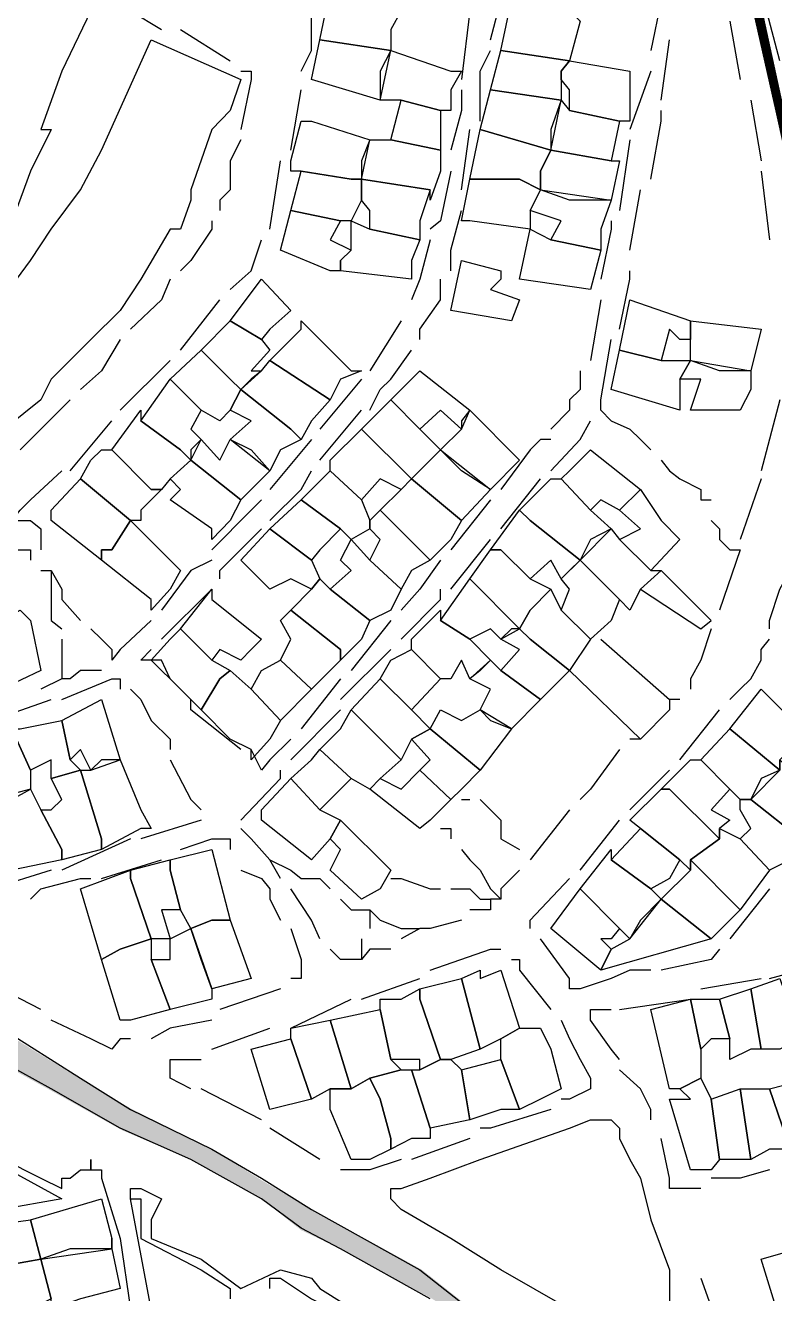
# Model space of a CAD drawing. Header units: millimetres. Extents: x -3588 to 75209, y -3737 to 38254.
# Drawn here: x 3563.7 to 3665.4, y 20118.2 to 20290.3 of the extents above; entities that cross this region are included whole.
import ezdxf

# ---------------------------------------------------------------- set-up
doc = ezdxf.new("R2010")
doc.units = ezdxf.units.MM
doc.layers.add('H', color=250, linetype='Continuous')
doc.layers.add('P', color=253, linetype='Continuous')

msp = doc.modelspace()

# ---------------------------------------------------------------- hatches: boundary and pattern name
at = {"layer": 'H', "linetype": 'Continuous'}
msp.add_hatch(color=256, dxfattribs=at).paths.add_polyline_path([(3586.181, 20136.411), (3576.867, 20140.364), (3567.265, 20145.725), (3552.317, 20153.903), (3541.579, 20160.689), (3533.401, 20164.914), (3524.087, 20170.275), (3513.076, 20177.061), (3506.291, 20181.014), (3499.521, 20183.83), (3492.751, 20187.783), (3492.751, 20189.192), (3492.751, 20190.6), (3494.16, 20190.6), (3503.762, 20185.239), (3513.076, 20179.589), (3515.893, 20178.469), (3524.087, 20172.82), (3531.993, 20168.867), (3542.987, 20163.506), (3552.317, 20158.144), (3560.495, 20153.903), (3571.506, 20147.134), (3578.275, 20143.181), (3589.014, 20137.82), (3595.783, 20133.579), (3602.553, 20129.626), (3617.516, 20121.448), (3624.286, 20116.087), (3629.663, 20113.254), (3633.616, 20109.301), (3639.249, 20106.484), (3647.155, 20103.94), (3655.349, 20099.715), (3662.119, 20098.29), (3663.527, 20098.29), (3668.888, 20095.762), (3675.674, 20094.338), (3682.443, 20092.929), (3693.454, 20090.401), (3707.009, 20087.568), (3720.548, 20084.751), (3721.685, 20083.615), (3721.685, 20082.207), (3719.14, 20082.207), (3697.407, 20086.16), (3689.213, 20088.976), (3682.443, 20090.401), (3675.674, 20090.401), (3667.48, 20092.929), (3660.71, 20095.762), (3655.349, 20098.29), (3649.988, 20099.715), (3643.202, 20102.531), (3636.433, 20106.484), (3629.663, 20110.725), (3618.925, 20117.495), (3606.506, 20124.264), (3601.145, 20126.809), (3595.783, 20131.05), (3586.181, 20136.411), (3586.181, 20136.411)])

# ---------------------------------------------------------------- linework, layer by layer
at = {"layer": 'P', "const_width": 1.2}
for points in [[(3563.04, 20380.308), (3565.856, 20378.884), (3569.809, 20380.308), (3578.003, 20381.716), (3589.014, 20384.533), (3601.145, 20387.077), (3637.553, 20395.271), (3637.553, 20396.68), (3640.386, 20396.68), (3640.386, 20395.271), (3640.386, 20392.439), (3666.072, 20278.684), (3709.538, 20082.207)], [(3709.538, 20082.207), (3666.072, 20278.684), (3640.386, 20396.68)]]:
    msp.add_lwpolyline(points, dxfattribs=at)
at = {"layer": 'P'}
for points in [[(3561.903, 20296.464), (3572.642, 20292.223), (3568.689, 20284.046)], [(3626.831, 20288.271), (3628.239, 20293.648), (3628.239, 20296.464)], [(3613.291, 20289.695), (3613.291, 20286.862), (3603.689, 20288.271), (3605.097, 20295.056), (3607.914, 20293.648), (3614.7, 20292.223), (3613.291, 20289.695)], [(3649.988, 20295.056), (3649.988, 20293.648), (3648.564, 20286.862)], [(3666.072, 20285.454), (3663.527, 20295.056)], [(3575.459, 20293.648), (3578.003, 20292.223), (3582.228, 20289.695)], [(3637.553, 20292.223), (3638.977, 20290.815), (3637.553, 20285.454), (3628.239, 20286.862), (3629.663, 20293.648), (3637.553, 20292.223)], [(3601.145, 20284.046), (3602.553, 20286.862), (3602.553, 20292.223)], [(3624.014, 20292.223), (3622.878, 20282.909)], [(3659.302, 20290.815), (3660.71, 20282.909)], [(3584.773, 20289.695), (3591.542, 20285.454)], [(3560.495, 20252.998), (3564.448, 20258.36), (3567.265, 20262.585), (3571.218, 20267.946), (3574.05, 20273.323), (3580.82, 20288.271), (3592.967, 20282.909), (3591.542, 20278.684)], [(3611.867, 20284.046), (3611.867, 20280.093), (3602.553, 20282.909), (3603.689, 20288.271), (3613.291, 20286.862), (3611.867, 20284.046)], [(3649.988, 20280.093), (3651.108, 20288.271)], [(3621.469, 20281.501), (3621.469, 20278.684), (3620.061, 20278.684), (3614.7, 20280.093), (3611.867, 20280.093), (3613.291, 20286.862), (3621.469, 20284.046), (3622.878, 20284.046), (3621.469, 20281.501)], [(3625.422, 20277.26), (3625.422, 20284.046), (3626.831, 20286.862)], [(3636.433, 20284.046), (3636.433, 20282.909), (3636.433, 20280.093), (3626.831, 20281.501), (3628.239, 20286.862), (3637.553, 20285.454), (3636.433, 20284.046)], [(3636.433, 20284.046), (3637.553, 20285.454), (3645.747, 20284.046), (3645.747, 20277.26), (3644.339, 20277.26), (3637.553, 20278.684), (3637.553, 20281.501), (3636.433, 20282.909), (3636.433, 20284.046)], [(3568.689, 20284.046), (3565.856, 20276.14), (3567.265, 20276.14), (3564.448, 20270.49), (3560.495, 20259.768)], [(3592.967, 20284.046), (3594.375, 20284.046), (3594.375, 20282.909), (3592.967, 20276.14)], [(3648.564, 20284.046), (3645.747, 20276.14)], [(3599.736, 20273.323), (3601.145, 20281.501)], [(3622.878, 20281.501), (3622.878, 20278.684), (3621.469, 20273.323)], [(3635.024, 20276.14), (3635.024, 20273.323), (3625.422, 20276.14), (3626.831, 20281.501), (3636.433, 20280.093), (3635.024, 20276.14)], [(3591.542, 20278.684), (3589.014, 20276.14), (3586.181, 20267.946), (3586.181, 20266.537), (3584.773, 20262.585), (3583.364, 20262.585), (3579.412, 20255.815), (3576.579, 20251.574), (3572.642, 20247.621), (3567.265, 20242.26), (3565.856, 20239.443), (3559.087, 20234.082)], [(3620.061, 20276.14), (3620.061, 20273.323), (3613.291, 20274.731), (3614.7, 20280.093), (3620.061, 20278.684), (3620.061, 20276.14)], [(3637.553, 20278.684), (3644.339, 20277.26), (3643.202, 20271.899), (3635.024, 20273.323), (3636.433, 20280.093), (3637.553, 20278.684)], [(3648.564, 20269.37), (3649.988, 20277.26), (3649.988, 20278.684)], [(3662.119, 20280.093), (3663.527, 20271.899)], [(3609.338, 20271.899), (3609.338, 20269.37), (3607.914, 20269.37), (3601.145, 20270.49), (3599.736, 20270.49), (3599.736, 20271.899), (3601.145, 20277.26), (3602.553, 20277.26), (3610.459, 20274.731), (3609.338, 20271.899)], [(3622.878, 20267.946), (3624.014, 20276.14)], [(3625.422, 20269.37), (3624.014, 20269.37), (3625.422, 20276.14), (3635.024, 20273.323), (3633.616, 20270.49), (3633.616, 20267.946), (3630.783, 20269.37), (3625.422, 20269.37)], [(3592.967, 20274.731), (3591.542, 20271.899), (3591.542, 20267.946), (3590.134, 20266.537), (3590.134, 20265.129)], [(3620.061, 20270.49), (3618.653, 20266.537), (3618.653, 20267.946), (3609.338, 20269.37), (3610.459, 20274.731), (3613.291, 20274.731), (3620.061, 20273.323), (3620.061, 20270.49)], [(3645.747, 20274.731), (3644.339, 20265.129)], [(3596.904, 20262.585), (3598.328, 20271.899)], [(3637.553, 20266.537), (3633.616, 20267.946), (3633.616, 20270.49), (3635.024, 20273.323), (3643.202, 20271.899), (3644.339, 20271.899), (3643.202, 20266.537), (3637.553, 20266.537)], [(3609.338, 20266.537), (3607.914, 20263.721), (3606.506, 20263.721), (3599.736, 20265.129), (3601.145, 20270.49), (3607.914, 20269.37), (3609.338, 20269.37), (3609.338, 20266.537)], [(3621.469, 20270.49), (3620.061, 20263.721), (3618.653, 20262.585)], [(3663.527, 20270.49), (3664.663, 20261.176)], [(3617.228, 20263.721), (3617.228, 20261.176), (3610.459, 20262.585), (3610.459, 20265.129), (3609.338, 20266.537), (3609.338, 20269.37), (3618.653, 20267.946), (3617.228, 20263.721)], [(3632.192, 20263.721), (3632.192, 20262.585), (3624.014, 20263.721), (3622.878, 20263.721), (3624.014, 20269.37), (3625.422, 20269.37), (3630.783, 20269.37), (3633.616, 20267.946), (3632.192, 20265.129), (3632.192, 20263.721)], [(3641.794, 20262.585), (3641.794, 20259.768), (3635.024, 20261.176), (3636.433, 20263.721), (3632.192, 20265.129), (3633.616, 20267.946), (3643.202, 20266.537), (3641.794, 20262.585)], [(3645.747, 20259.768), (3647.155, 20267.946)], [(3606.506, 20258.36), (3606.506, 20256.935), (3605.097, 20256.935), (3598.328, 20259.768), (3599.736, 20265.129), (3606.506, 20263.721), (3605.097, 20261.176), (3607.914, 20259.768), (3606.506, 20258.36)], [(3621.469, 20256.935), (3621.469, 20259.768), (3622.878, 20265.129)], [(3589.014, 20263.721), (3589.014, 20262.585), (3586.181, 20258.36), (3584.773, 20256.935)], [(3616.108, 20258.36), (3616.108, 20255.815), (3606.506, 20256.935), (3606.506, 20258.36), (3607.914, 20259.768), (3607.914, 20263.721), (3610.459, 20262.585), (3617.228, 20261.176), (3616.108, 20258.36)], [(3643.202, 20263.721), (3643.202, 20262.585), (3641.794, 20255.815)], [(3635.024, 20261.176), (3641.794, 20259.768), (3640.386, 20254.407), (3630.783, 20255.815), (3632.192, 20262.585), (3635.024, 20261.176)], [(3591.542, 20254.407), (3594.375, 20256.935), (3595.783, 20261.176)], [(3618.653, 20261.176), (3617.228, 20255.815), (3616.108, 20252.998)], [(3628.239, 20255.815), (3626.831, 20254.407), (3630.783, 20252.998), (3629.663, 20250.166), (3621.469, 20251.574), (3622.878, 20258.36), (3628.239, 20256.935), (3628.239, 20255.815)], [(3644.339, 20249.045), (3645.747, 20255.815), (3645.747, 20256.935)], [(3583.364, 20255.815), (3582.228, 20252.998), (3578.003, 20249.045)], [(3596.904, 20249.045), (3595.783, 20247.621), (3591.542, 20250.166), (3595.783, 20255.815), (3599.736, 20251.574), (3596.904, 20249.045)], [(3617.228, 20247.621), (3617.228, 20249.045), (3620.061, 20252.998), (3620.061, 20255.815)], [(3584.773, 20246.213), (3590.134, 20252.998)], [(3641.794, 20252.998), (3640.386, 20244.804)], [(3652.516, 20247.621), (3651.108, 20249.045), (3649.988, 20244.804), (3644.339, 20246.213), (3645.747, 20252.998), (3653.941, 20250.166), (3653.941, 20247.621), (3652.516, 20247.621)], [(3594.375, 20242.26), (3592.967, 20240.852), (3591.542, 20242.26), (3587.589, 20246.213), (3591.542, 20250.166), (3595.783, 20247.621), (3596.904, 20246.213), (3594.375, 20243.396), (3595.783, 20243.396), (3594.375, 20242.26)], [(3606.506, 20242.26), (3605.097, 20239.443), (3596.904, 20244.804), (3601.145, 20249.045), (3601.145, 20250.166), (3607.914, 20243.396), (3609.338, 20243.396), (3606.506, 20242.26)], [(3614.7, 20250.166), (3610.459, 20243.396)], [(3657.878, 20243.396), (3653.941, 20244.804), (3653.941, 20247.621), (3653.941, 20250.166), (3663.527, 20249.045), (3662.119, 20243.396), (3657.878, 20243.396)], [(3576.579, 20247.621), (3574.05, 20243.396), (3571.218, 20240.852)], [(3641.794, 20238.035), (3641.794, 20239.443), (3643.202, 20247.621)], [(3591.542, 20238.035), (3590.134, 20236.611), (3587.589, 20238.035), (3583.364, 20242.26), (3587.589, 20246.213), (3591.542, 20242.26), (3592.967, 20240.852), (3591.542, 20238.035)], [(3610.459, 20238.035), (3611.867, 20240.852), (3613.291, 20242.26), (3616.108, 20246.213)], [(3652.516, 20239.443), (3652.516, 20238.035), (3643.202, 20240.852), (3644.339, 20246.213), (3649.988, 20244.804), (3653.941, 20244.804), (3652.516, 20242.26), (3652.516, 20239.443)], [(3576.579, 20238.035), (3583.364, 20244.804)], [(3602.553, 20236.611), (3601.145, 20234.082), (3599.736, 20235.49), (3592.967, 20240.852), (3595.783, 20243.396), (3596.904, 20244.804), (3605.097, 20239.443), (3602.553, 20236.611)], [(3662.119, 20240.852), (3660.71, 20238.035), (3653.941, 20238.035), (3655.349, 20242.26), (3652.516, 20242.26), (3653.941, 20244.804), (3662.119, 20243.396), (3662.119, 20240.852)], [(3622.878, 20236.611), (3622.878, 20235.49), (3620.061, 20238.035), (3617.228, 20235.49), (3613.291, 20239.443), (3617.228, 20243.396), (3624.014, 20238.035), (3622.878, 20236.611)], [(3638.977, 20243.396), (3638.977, 20240.852), (3637.553, 20239.443), (3637.553, 20238.035), (3635.024, 20235.49)], [(3586.181, 20232.674), (3586.181, 20231.249), (3584.773, 20232.674), (3579.412, 20236.611), (3583.364, 20242.26), (3587.589, 20238.035), (3586.181, 20235.49), (3587.589, 20234.082), (3586.181, 20232.674)], [(3598.328, 20232.674), (3596.904, 20229.841), (3591.542, 20234.082), (3594.375, 20236.611), (3591.542, 20238.035), (3592.967, 20240.852), (3599.736, 20235.49), (3601.145, 20234.082), (3598.328, 20232.674)], [(3609.338, 20242.26), (3603.689, 20235.49)], [(3569.809, 20239.443), (3565.856, 20235.49), (3563.04, 20232.674)], [(3617.228, 20235.49), (3620.061, 20232.674), (3616.108, 20228.721), (3609.338, 20235.49), (3613.291, 20239.443), (3617.228, 20235.49)], [(3666.072, 20239.443), (3663.527, 20229.841)], [(3583.364, 20228.721), (3582.228, 20227.296), (3580.82, 20227.296), (3575.459, 20232.674), (3579.412, 20238.035), (3579.412, 20236.611), (3584.773, 20232.674), (3586.181, 20231.249), (3583.364, 20228.721)], [(3603.689, 20231.249), (3609.338, 20238.035)], [(3622.878, 20229.841), (3620.061, 20232.674), (3622.878, 20235.49), (3624.014, 20238.035), (3630.783, 20231.249), (3626.831, 20227.296), (3622.878, 20229.841)], [(3641.794, 20238.035), (3643.202, 20236.611), (3645.747, 20235.49), (3647.155, 20234.082), (3648.564, 20232.674)], [(3569.809, 20229.841), (3575.459, 20236.611)], [(3635.024, 20229.841), (3638.977, 20234.082), (3640.386, 20236.611)], [(3594.375, 20232.674), (3596.904, 20229.841), (3592.967, 20225.888), (3586.181, 20231.249), (3587.589, 20234.082), (3590.134, 20231.249), (3591.542, 20234.082), (3594.375, 20232.674)], [(3602.553, 20234.082), (3596.904, 20227.296)], [(3614.7, 20227.296), (3611.867, 20228.721), (3609.338, 20225.888), (3605.097, 20229.841), (3605.097, 20231.249), (3609.338, 20235.49), (3616.108, 20228.721), (3614.7, 20227.296)], [(3635.024, 20234.082), (3633.616, 20234.082), (3632.192, 20232.674), (3628.239, 20227.296)], [(3575.459, 20232.674), (3580.82, 20227.296), (3582.228, 20227.296), (3579.412, 20224.48), (3579.412, 20223.071), (3578.003, 20223.071), (3571.218, 20228.721), (3572.642, 20231.249), (3574.05, 20232.674), (3575.459, 20232.674)], [(3618.653, 20231.249), (3620.061, 20232.674), (3626.831, 20227.296), (3622.878, 20223.071), (3616.108, 20228.721), (3618.653, 20231.249)], [(3637.553, 20229.841), (3640.386, 20232.674), (3647.155, 20227.296), (3644.339, 20224.48), (3641.794, 20225.888), (3640.386, 20224.48), (3636.433, 20228.721), (3637.553, 20229.841)], [(3591.542, 20223.071), (3589.014, 20220.527), (3589.014, 20221.935), (3583.364, 20225.888), (3584.773, 20227.296), (3583.364, 20228.721), (3586.181, 20231.249), (3592.967, 20225.888), (3591.542, 20223.071)], [(3649.988, 20231.249), (3651.108, 20229.841), (3652.516, 20228.721), (3655.349, 20227.296), (3655.349, 20225.888), (3656.757, 20225.888)], [(3561.903, 20223.071), (3563.04, 20224.48), (3564.448, 20225.888), (3568.689, 20229.841)], [(3574.05, 20217.71), (3567.265, 20223.071), (3567.265, 20224.48), (3571.218, 20228.721), (3578.003, 20223.071), (3575.459, 20219.118), (3574.05, 20219.118), (3574.05, 20217.71)], [(3596.904, 20223.071), (3601.145, 20227.296), (3602.553, 20229.841)], [(3609.338, 20225.888), (3610.459, 20223.071), (3610.459, 20221.935), (3607.914, 20220.527), (3606.506, 20221.935), (3601.145, 20225.888), (3605.097, 20229.841), (3609.338, 20225.888)], [(3621.469, 20220.527), (3618.653, 20217.71), (3611.867, 20224.48), (3614.7, 20227.296), (3616.108, 20228.721), (3622.878, 20223.071), (3621.469, 20220.527)], [(3628.239, 20221.935), (3633.616, 20228.721)], [(3640.386, 20220.527), (3638.977, 20217.71), (3632.192, 20223.071), (3630.783, 20224.48), (3635.024, 20228.721), (3636.433, 20228.721), (3640.386, 20224.48), (3643.202, 20221.935), (3640.386, 20220.527)], [(3663.527, 20228.721), (3660.71, 20220.527)], [(3649.988, 20223.071), (3652.516, 20220.527), (3648.564, 20216.286), (3644.339, 20220.527), (3647.155, 20221.935), (3644.339, 20224.48), (3647.155, 20227.296), (3649.988, 20223.071)], [(3595.783, 20225.888), (3594.375, 20224.48), (3589.014, 20219.118)], [(3603.689, 20219.118), (3602.553, 20217.71), (3596.904, 20221.935), (3601.145, 20225.888), (3606.506, 20221.935), (3603.689, 20219.118)], [(3626.831, 20225.888), (3621.469, 20219.118)], [(3616.108, 20216.286), (3614.7, 20213.757), (3610.459, 20217.71), (3611.867, 20220.527), (3610.459, 20221.935), (3610.459, 20223.071), (3611.867, 20224.48), (3618.653, 20217.71), (3616.108, 20216.286)], [(3637.553, 20216.286), (3636.433, 20215.166), (3635.024, 20217.71), (3632.192, 20215.166), (3628.239, 20219.118), (3626.831, 20219.118), (3630.783, 20224.48), (3632.192, 20223.071), (3638.977, 20217.71), (3637.553, 20216.286)], [(3561.903, 20223.071), (3564.448, 20223.071), (3565.856, 20221.935), (3565.856, 20220.527), (3565.856, 20219.118)], [(3583.364, 20213.757), (3580.82, 20210.925), (3580.82, 20212.349), (3574.05, 20217.71), (3574.05, 20219.118), (3575.459, 20219.118), (3578.003, 20223.071), (3584.773, 20216.286), (3583.364, 20213.757)], [(3590.134, 20215.166), (3590.134, 20216.286), (3595.783, 20221.935)], [(3602.553, 20217.71), (3603.689, 20215.166), (3602.553, 20213.757), (3599.736, 20215.166), (3596.904, 20213.757), (3592.967, 20217.71), (3596.904, 20221.935), (3602.553, 20217.71)], [(3647.155, 20213.757), (3645.747, 20210.925), (3644.339, 20212.349), (3638.977, 20217.71), (3643.202, 20221.935), (3644.339, 20220.527), (3648.564, 20216.286), (3649.988, 20216.286), (3647.155, 20213.757)], [(3656.757, 20223.071), (3657.878, 20221.935), (3657.878, 20220.527), (3659.302, 20219.118), (3660.71, 20219.118)], [(3613.291, 20210.925), (3610.459, 20209.516), (3605.097, 20213.757), (3607.914, 20216.286), (3606.506, 20217.71), (3607.914, 20220.527), (3610.459, 20217.71), (3614.7, 20213.757), (3613.291, 20210.925)], [(3621.469, 20213.757), (3626.831, 20220.527)], [(3561.903, 20219.118), (3563.04, 20219.118), (3564.448, 20219.118), (3564.448, 20217.71)], [(3624.014, 20215.166), (3626.831, 20219.118), (3628.239, 20219.118), (3632.192, 20215.166), (3635.024, 20213.757), (3632.192, 20210.925), (3630.783, 20208.396), (3624.014, 20215.166)], [(3660.71, 20219.118), (3657.878, 20210.925)], [(3589.014, 20217.71), (3586.181, 20216.286), (3582.228, 20210.925)], [(3620.061, 20217.71), (3617.228, 20213.757), (3614.7, 20210.925)], [(3643.202, 20209.516), (3640.386, 20206.972), (3636.433, 20210.925), (3637.553, 20213.757), (3636.433, 20215.166), (3638.977, 20217.71), (3644.339, 20212.349), (3643.202, 20209.516)], [(3565.856, 20216.286), (3567.265, 20216.286)], [(3567.265, 20216.286), (3567.265, 20215.166), (3567.265, 20212.349), (3567.265, 20210.925), (3567.265, 20209.516), (3568.689, 20208.396)], [(3567.265, 20216.286), (3568.689, 20213.757), (3568.689, 20212.349), (3571.218, 20209.516)], [(3609.338, 20206.972), (3606.506, 20204.155), (3606.506, 20205.563), (3599.736, 20210.925), (3602.553, 20213.757), (3603.689, 20215.166), (3605.097, 20213.757), (3610.459, 20209.516), (3609.338, 20206.972)], [(3629.663, 20208.396), (3628.239, 20206.972), (3626.831, 20208.396), (3624.014, 20206.972), (3620.061, 20209.516), (3624.014, 20215.166), (3630.783, 20208.396), (3629.663, 20208.396)], [(3647.155, 20213.757), (3655.349, 20208.396), (3656.757, 20209.516), (3649.988, 20216.286)], [(3664.663, 20208.396), (3664.663, 20209.516), (3666.072, 20213.757), (3667.48, 20216.286)], [(3582.228, 20206.972), (3589.014, 20213.757)], [(3594.375, 20205.563), (3592.967, 20204.155), (3590.134, 20205.563), (3589.014, 20204.155), (3584.773, 20208.396), (3589.014, 20213.757), (3589.014, 20212.349), (3595.783, 20206.972), (3594.375, 20205.563)], [(3614.7, 20206.972), (3620.061, 20212.349), (3620.061, 20213.757)], [(3636.433, 20210.925), (3640.386, 20206.972), (3637.553, 20202.747), (3632.192, 20206.972), (3630.783, 20208.396), (3632.192, 20210.925), (3635.024, 20213.757), (3636.433, 20210.925)], [(3560.495, 20206.972), (3561.903, 20206.972), (3560.495, 20209.516), (3563.04, 20210.925), (3564.448, 20209.516), (3565.856, 20202.747), (3560.495, 20200.202), (3559.087, 20206.972), (3560.495, 20206.972)], [(3605.097, 20202.747), (3602.553, 20200.202), (3598.328, 20204.155), (3599.736, 20206.972), (3598.328, 20209.516), (3599.736, 20210.925), (3606.506, 20205.563), (3606.506, 20204.155), (3605.097, 20202.747)], [(3625.422, 20202.747), (3624.014, 20201.61), (3622.878, 20204.155), (3621.469, 20201.61), (3620.061, 20201.61), (3616.108, 20205.563), (3616.108, 20206.972), (3620.061, 20210.925), (3620.061, 20209.516), (3624.014, 20206.972), (3626.831, 20204.155), (3625.422, 20202.747)], [(3572.642, 20208.396), (3574.05, 20206.972), (3575.459, 20205.563), (3575.459, 20204.155)], [(3580.82, 20209.516), (3576.579, 20205.563), (3575.459, 20204.155)], [(3590.134, 20201.61), (3587.589, 20197.385), (3583.364, 20201.61), (3582.228, 20204.155), (3580.82, 20204.155), (3583.364, 20206.972), (3584.773, 20208.396), (3589.014, 20204.155), (3591.542, 20202.747), (3590.134, 20201.61)], [(3613.291, 20209.516), (3607.914, 20202.747)], [(3633.616, 20198.794), (3628.239, 20202.747), (3630.783, 20205.563), (3628.239, 20206.972), (3630.783, 20208.396), (3632.192, 20206.972), (3637.553, 20202.747), (3633.616, 20198.794)], [(3656.757, 20208.396), (3655.349, 20204.155), (3653.941, 20201.61), (3653.941, 20200.202)], [(3568.689, 20206.972), (3568.689, 20204.155), (3568.689, 20202.747), (3568.689, 20201.61)], [(3641.794, 20206.972), (3651.108, 20198.794)], [(3659.302, 20198.794), (3660.71, 20200.202), (3662.119, 20201.61), (3663.527, 20204.155), (3663.527, 20205.563), (3664.663, 20206.972)], [(3584.773, 20200.202), (3580.82, 20204.155), (3579.412, 20204.155), (3580.82, 20205.563)], [(3606.506, 20198.794), (3613.291, 20205.563)], [(3613.291, 20204.155), (3616.108, 20205.563), (3620.061, 20201.61), (3616.108, 20197.385), (3611.867, 20201.61), (3613.291, 20204.155)], [(3595.783, 20202.747), (3598.328, 20204.155), (3602.553, 20200.202), (3598.328, 20195.961), (3594.375, 20200.202), (3595.783, 20202.747)], [(3628.239, 20202.747), (3633.616, 20198.794), (3629.663, 20194.841), (3625.422, 20197.385), (3626.831, 20200.202), (3624.014, 20201.61), (3626.831, 20204.155), (3628.239, 20202.747)], [(3574.05, 20202.747), (3572.642, 20202.747), (3571.218, 20202.747), (3569.809, 20201.61), (3568.689, 20201.61), (3565.856, 20200.202)], [(3568.689, 20198.794), (3575.459, 20201.61), (3576.579, 20201.61), (3576.579, 20200.202)], [(3596.904, 20193.433), (3594.375, 20190.6), (3594.375, 20192.024), (3591.542, 20193.433), (3587.589, 20197.385), (3590.134, 20201.61), (3591.542, 20202.747), (3594.375, 20200.202), (3598.328, 20195.961), (3596.904, 20193.433)], [(3606.506, 20201.61), (3601.145, 20194.841)], [(3616.108, 20197.385), (3618.653, 20194.841), (3616.108, 20193.433), (3614.7, 20190.6), (3607.914, 20197.385), (3611.867, 20201.61), (3616.108, 20197.385)], [(3637.553, 20202.747), (3647.155, 20193.433)], [(3578.003, 20200.202), (3579.412, 20198.794), (3580.82, 20195.961), (3583.364, 20193.433), (3583.364, 20192.024)], [(3667.48, 20192.024), (3666.072, 20190.6), (3666.072, 20189.192), (3659.302, 20194.841), (3663.527, 20200.202), (3670.313, 20193.433), (3667.48, 20192.024)], [(3559.087, 20195.961), (3567.265, 20198.794)], [(3574.05, 20190.6), (3572.642, 20189.192), (3571.218, 20192.024), (3569.809, 20190.6), (3568.689, 20195.961), (3574.05, 20198.794), (3576.579, 20190.6), (3574.05, 20190.6)], [(3592.967, 20192.024), (3586.181, 20197.385), (3586.181, 20198.794)], [(3652.516, 20198.794), (3651.108, 20198.794), (3651.108, 20197.385), (3647.155, 20193.433), (3645.747, 20193.433)], [(3556.254, 20193.433), (3561.903, 20195.961), (3561.903, 20194.841), (3564.448, 20189.192), (3564.448, 20186.647), (3559.087, 20185.239), (3556.254, 20193.433)], [(3569.809, 20190.6), (3571.218, 20189.192), (3567.265, 20188.071), (3567.265, 20190.6), (3564.448, 20189.192), (3561.903, 20194.841), (3563.04, 20194.841), (3568.689, 20195.961), (3569.809, 20190.6)], [(3599.736, 20190.6), (3606.506, 20197.385)], [(3606.506, 20194.841), (3607.914, 20197.385), (3614.7, 20190.6), (3611.867, 20188.071), (3610.459, 20186.647), (3607.914, 20188.071), (3603.689, 20192.024), (3606.506, 20194.841)], [(3626.831, 20195.961), (3629.663, 20194.841), (3625.422, 20189.192), (3618.653, 20194.841), (3620.061, 20197.385), (3622.878, 20195.961), (3625.422, 20197.385), (3626.831, 20195.961)], [(3652.516, 20190.6), (3657.878, 20197.385)], [(3622.878, 20186.647), (3621.469, 20185.239), (3617.228, 20189.192), (3618.653, 20190.6), (3616.108, 20193.433), (3618.653, 20194.841), (3625.422, 20189.192), (3622.878, 20186.647)], [(3663.527, 20188.071), (3662.119, 20185.239), (3660.71, 20185.239), (3659.302, 20186.647), (3655.349, 20190.6), (3659.302, 20194.841), (3666.072, 20189.192), (3663.527, 20188.071)], [(3599.736, 20193.433), (3596.904, 20190.6), (3595.783, 20189.192), (3594.375, 20192.024)], [(3602.553, 20190.6), (3603.689, 20192.024), (3607.914, 20188.071), (3603.689, 20183.83), (3599.736, 20188.071), (3602.553, 20190.6)], [(3644.339, 20192.024), (3640.386, 20186.647), (3638.977, 20185.239)], [(3567.265, 20183.83), (3568.689, 20185.239), (3567.265, 20188.071), (3571.218, 20189.192), (3574.05, 20179.877), (3574.05, 20178.469), (3568.689, 20177.061), (3568.689, 20178.469), (3565.856, 20183.83), (3567.265, 20183.83)], [(3571.218, 20189.192), (3572.642, 20189.192), (3576.579, 20190.6), (3579.412, 20183.83), (3580.82, 20181.286), (3579.412, 20181.286), (3574.05, 20178.469), (3574.05, 20179.877), (3571.218, 20189.192)], [(3583.364, 20190.6), (3586.181, 20185.239), (3587.589, 20183.83)], [(3592.967, 20182.422), (3598.328, 20188.071), (3598.328, 20189.192)], [(3618.653, 20182.422), (3617.228, 20181.286), (3610.459, 20186.647), (3611.867, 20188.071), (3614.7, 20186.647), (3617.228, 20189.192), (3621.469, 20185.239), (3618.653, 20182.422)], [(3645.747, 20183.83), (3651.108, 20189.192)], [(3657.878, 20181.286), (3657.878, 20179.877), (3651.108, 20186.647), (3649.988, 20186.647), (3653.941, 20190.6), (3655.349, 20190.6), (3659.302, 20186.647), (3656.757, 20183.83), (3659.302, 20182.422), (3657.878, 20181.286)], [(3671.433, 20182.422), (3668.888, 20179.877), (3662.119, 20185.239), (3666.072, 20189.192), (3666.072, 20190.6), (3672.841, 20183.83), (3671.433, 20182.422)], [(3602.553, 20177.061), (3595.783, 20182.422), (3595.783, 20183.83), (3599.736, 20188.071), (3603.689, 20183.83), (3606.506, 20182.422), (3605.097, 20179.877), (3602.553, 20177.061)], [(3561.903, 20185.239), (3564.448, 20186.647), (3565.856, 20183.83), (3568.689, 20178.469), (3568.689, 20177.061), (3561.903, 20175.636), (3559.087, 20185.239), (3561.903, 20185.239)], [(3653.941, 20175.636), (3652.516, 20177.061), (3647.155, 20181.286), (3645.747, 20182.422), (3649.988, 20186.647), (3651.108, 20186.647), (3657.878, 20179.877), (3653.941, 20177.061), (3653.941, 20175.636)], [(3622.878, 20185.239), (3624.014, 20185.239)], [(3625.422, 20185.239), (3626.831, 20183.83), (3628.239, 20182.422), (3628.239, 20181.286), (3628.239, 20179.877), (3630.783, 20178.469)], [(3667.48, 20177.061), (3664.663, 20175.636), (3660.71, 20179.877), (3662.119, 20181.286), (3660.71, 20183.83), (3660.71, 20185.239), (3662.119, 20185.239), (3668.888, 20179.877), (3667.48, 20177.061)], [(3587.589, 20182.422), (3579.412, 20179.877)], [(3611.867, 20173.108), (3609.338, 20171.699), (3605.097, 20175.636), (3606.506, 20178.469), (3605.097, 20179.877), (3606.506, 20182.422), (3613.291, 20175.636), (3611.867, 20173.108)], [(3637.553, 20183.83), (3632.192, 20177.061)], [(3638.977, 20175.636), (3644.339, 20182.422)], [(3598.328, 20174.516), (3596.904, 20177.061), (3594.375, 20179.877), (3592.967, 20181.286)], [(3620.061, 20181.286), (3621.469, 20181.286), (3621.469, 20179.877)], [(3651.108, 20174.516), (3648.564, 20173.108), (3643.202, 20177.061), (3647.155, 20181.286), (3652.516, 20177.061), (3651.108, 20174.516)], [(3660.71, 20179.877), (3664.663, 20175.636), (3660.71, 20170.275), (3653.941, 20177.061), (3657.878, 20179.877), (3657.878, 20181.286), (3660.71, 20179.877)], [(3578.003, 20179.877), (3568.689, 20175.636)], [(3584.773, 20178.469), (3589.014, 20179.877), (3590.134, 20179.877), (3591.542, 20179.877), (3591.542, 20178.469)], [(3574.05, 20174.516), (3582.228, 20177.061)], [(3578.003, 20174.516), (3578.003, 20175.636), (3583.364, 20177.061), (3583.364, 20175.636), (3584.773, 20170.275), (3582.228, 20170.275), (3583.364, 20166.322), (3580.82, 20166.322), (3578.003, 20174.516)], [(3589.014, 20168.867), (3586.181, 20167.747), (3584.773, 20170.275), (3583.364, 20175.636), (3583.364, 20177.061), (3589.014, 20178.469), (3591.542, 20168.867), (3589.014, 20168.867)], [(3596.904, 20177.061), (3599.736, 20175.636), (3601.145, 20174.516), (3603.689, 20174.516), (3605.097, 20173.108)], [(3622.878, 20178.469), (3624.014, 20177.061), (3625.422, 20175.636), (3626.831, 20173.108), (3628.239, 20171.699)], [(3647.155, 20168.867), (3645.747, 20166.322), (3644.339, 20167.747), (3638.977, 20173.108), (3643.202, 20178.469), (3643.202, 20177.061), (3648.564, 20173.108), (3649.988, 20171.699), (3647.155, 20168.867)], [(3659.302, 20168.867), (3656.757, 20166.322), (3649.988, 20171.699), (3653.941, 20175.636), (3653.941, 20177.061), (3660.71, 20170.275), (3659.302, 20168.867)], [(3567.265, 20175.636), (3559.087, 20173.108)], [(3574.05, 20163.506), (3571.218, 20173.108), (3578.003, 20175.636), (3578.003, 20174.516), (3580.82, 20166.322), (3576.579, 20164.914), (3574.05, 20163.506)], [(3592.967, 20175.636), (3595.783, 20174.516), (3596.904, 20173.108), (3596.904, 20171.699), (3598.328, 20168.867)], [(3630.783, 20175.636), (3628.239, 20173.108), (3628.239, 20171.699), (3626.831, 20171.699), (3626.831, 20170.275), (3624.014, 20170.275)], [(3564.448, 20171.699), (3565.856, 20173.108), (3571.218, 20174.516), (3572.642, 20174.516)], [(3613.291, 20174.516), (3614.7, 20174.516), (3618.653, 20173.108), (3620.061, 20173.108)], [(3632.192, 20167.747), (3632.192, 20168.867), (3637.553, 20174.516)], [(3603.689, 20166.322), (3602.553, 20168.867), (3599.736, 20173.108)], [(3621.469, 20173.108), (3622.878, 20173.108), (3624.014, 20173.108), (3625.422, 20171.699), (3626.831, 20171.699)], [(3643.202, 20166.322), (3641.794, 20166.322), (3643.202, 20164.914), (3641.794, 20162.097), (3635.024, 20167.747), (3638.977, 20173.108), (3644.339, 20167.747), (3643.202, 20166.322)], [(3664.663, 20173.108), (3659.302, 20166.322)], [(3606.506, 20171.699), (3607.914, 20170.275), (3610.459, 20170.275)], [(3610.459, 20170.275), (3611.867, 20168.867), (3614.7, 20167.747), (3616.108, 20167.747), (3617.228, 20167.747)], [(3610.459, 20170.275), (3610.459, 20168.867), (3610.459, 20167.747)], [(3656.757, 20166.322), (3641.794, 20162.097), (3643.202, 20164.914), (3645.747, 20166.322), (3649.988, 20171.699), (3656.757, 20166.322)], [(3587.589, 20163.506), (3586.181, 20167.747), (3589.014, 20168.867), (3591.542, 20168.867), (3594.375, 20160.961), (3589.014, 20159.553), (3587.589, 20163.506)], [(3622.878, 20168.867), (3618.653, 20167.747), (3617.228, 20167.747), (3614.7, 20166.322)], [(3583.364, 20156.736), (3580.82, 20163.506), (3583.364, 20163.506), (3583.364, 20166.322), (3586.181, 20167.747), (3589.014, 20159.553), (3589.014, 20158.144), (3583.364, 20156.736)], [(3599.736, 20167.747), (3601.145, 20163.506), (3601.145, 20162.097), (3601.145, 20160.961), (3599.736, 20160.961)], [(3576.579, 20155.312), (3574.05, 20163.506), (3576.579, 20164.914), (3580.82, 20166.322), (3580.82, 20163.506), (3583.364, 20156.736), (3578.003, 20155.312), (3576.579, 20155.312)], [(3609.338, 20166.322), (3609.338, 20164.914), (3609.338, 20163.506)], [(3638.977, 20159.553), (3637.553, 20159.553), (3637.553, 20160.961), (3633.616, 20166.322)], [(3613.291, 20164.914), (3610.459, 20164.914), (3609.338, 20163.506), (3606.506, 20163.506), (3605.097, 20164.914)], [(3618.653, 20162.097), (3626.831, 20164.914), (3628.239, 20164.914)], [(3629.663, 20163.506), (3630.783, 20163.506), (3630.783, 20162.097), (3635.024, 20156.736)], [(3657.878, 20164.914), (3656.757, 20163.506), (3649.988, 20162.097)], [(3664.663, 20160.961), (3674.266, 20163.506)], [(3622.878, 20160.961), (3625.422, 20162.097), (3625.422, 20160.961), (3628.239, 20162.097), (3630.783, 20154.191), (3628.239, 20152.783), (3625.422, 20151.375), (3622.878, 20160.961)], [(3648.564, 20162.097), (3645.747, 20162.097), (3643.202, 20160.961), (3638.977, 20159.553)], [(3565.856, 20156.736), (3557.678, 20160.961)], [(3609.338, 20158.144), (3617.228, 20160.961)], [(3621.469, 20149.95), (3620.061, 20149.95), (3617.228, 20158.144), (3617.228, 20159.553), (3622.878, 20160.961), (3625.422, 20151.375), (3621.469, 20149.95)], [(3655.349, 20159.553), (3663.527, 20160.961)], [(3666.072, 20151.375), (3663.527, 20151.375), (3662.119, 20159.553), (3666.072, 20160.961), (3668.888, 20152.783), (3666.072, 20151.375)], [(3598.328, 20159.553), (3590.134, 20156.736)], [(3599.736, 20154.191), (3607.914, 20158.144)], [(3614.7, 20158.144), (3617.228, 20159.553), (3617.228, 20158.144), (3620.061, 20149.95), (3617.228, 20148.542), (3617.228, 20149.95), (3613.291, 20149.95), (3611.867, 20156.736), (3611.867, 20158.144), (3614.7, 20158.144)], [(3644.339, 20156.736), (3653.941, 20158.144)], [(3655.349, 20151.375), (3655.349, 20147.422), (3652.516, 20145.998), (3651.108, 20145.998), (3648.564, 20156.736), (3653.941, 20158.144), (3655.349, 20151.375)], [(3656.757, 20152.783), (3655.349, 20151.375), (3653.941, 20158.144), (3657.878, 20158.144), (3659.302, 20152.783), (3656.757, 20152.783)], [(3662.119, 20151.375), (3659.302, 20149.95), (3659.302, 20152.783), (3657.878, 20158.144), (3662.119, 20159.553), (3663.527, 20151.375), (3662.119, 20151.375)], [(3613.291, 20149.95), (3614.7, 20148.542), (3610.459, 20147.422), (3607.914, 20145.998), (3605.097, 20155.312), (3611.867, 20156.736), (3613.291, 20149.95)], [(3644.339, 20149.95), (3643.202, 20151.375), (3640.386, 20155.312), (3640.386, 20156.736), (3643.202, 20156.736)], [(3575.459, 20151.375), (3572.642, 20152.783), (3567.265, 20155.312)], [(3589.014, 20155.312), (3583.364, 20154.191), (3580.82, 20152.783)], [(3599.736, 20152.783), (3599.736, 20154.191), (3605.097, 20155.312), (3607.914, 20145.998), (3605.097, 20145.998), (3602.553, 20144.589), (3599.736, 20152.783)], [(3636.433, 20155.312), (3637.553, 20152.783), (3638.977, 20149.95)], [(3586.181, 20136.411), (3576.579, 20140.636), (3567.265, 20145.998), (3552.317, 20154.191)], [(3560.495, 20154.191), (3571.218, 20147.422), (3578.003, 20143.181), (3589.014, 20137.82), (3595.783, 20133.867), (3602.553, 20129.626), (3617.228, 20121.448), (3624.014, 20116.087)], [(3589.014, 20151.375), (3596.904, 20154.191)], [(3633.616, 20144.589), (3630.783, 20143.181), (3628.239, 20149.95), (3628.239, 20152.783), (3630.783, 20154.191), (3633.616, 20154.191), (3635.024, 20151.375), (3636.433, 20145.998), (3633.616, 20144.589)], [(3578.003, 20152.783), (3576.579, 20152.783), (3575.459, 20151.375)], [(3594.375, 20151.375), (3599.736, 20152.783), (3602.553, 20144.589), (3596.904, 20143.181), (3594.375, 20151.375)], [(3586.181, 20145.998), (3583.364, 20147.422), (3583.364, 20148.542), (3583.364, 20149.95), (3587.589, 20149.95)], [(3622.878, 20148.542), (3624.014, 20141.773), (3618.653, 20140.636), (3616.108, 20148.542), (3617.228, 20148.542), (3620.061, 20149.95), (3621.469, 20149.95), (3622.878, 20148.542)], [(3628.239, 20143.181), (3624.014, 20141.773), (3622.878, 20148.542), (3628.239, 20149.95), (3630.783, 20143.181), (3628.239, 20143.181)], [(3638.977, 20149.95), (3640.386, 20147.422), (3640.386, 20145.998), (3637.553, 20144.589), (3636.433, 20144.589)], [(3616.108, 20139.228), (3613.291, 20137.82), (3613.291, 20139.228), (3611.867, 20144.589), (3610.459, 20147.422), (3614.7, 20148.542), (3616.108, 20148.542), (3618.653, 20140.636), (3618.653, 20139.228), (3616.108, 20139.228)], [(3648.564, 20141.773), (3648.564, 20143.181), (3647.155, 20145.998), (3644.339, 20148.542)], [(3553.726, 20116.087), (3549.485, 20133.867), (3548.364, 20144.589), (3548.364, 20145.998), (3549.485, 20147.422), (3555.134, 20144.589), (3555.134, 20143.181), (3555.134, 20140.636), (3555.134, 20139.228), (3565.856, 20133.867), (3568.689, 20132.458), (3568.689, 20133.867), (3569.809, 20133.867), (3571.218, 20134.987), (3572.642, 20134.987), (3572.642, 20136.411), (3572.642, 20134.987), (3574.05, 20134.987), (3574.05, 20133.867), (3576.579, 20125.673), (3578.003, 20116.087)], [(3610.459, 20136.411), (3607.914, 20136.411), (3605.097, 20143.181), (3605.097, 20145.998), (3607.914, 20145.998), (3610.459, 20147.422), (3611.867, 20144.589), (3613.291, 20139.228), (3613.291, 20137.82), (3610.459, 20136.411)], [(3656.757, 20134.987), (3653.941, 20134.987), (3651.108, 20144.589), (3653.941, 20144.589), (3652.516, 20145.998), (3655.349, 20147.422), (3656.757, 20144.589), (3657.878, 20136.411), (3656.757, 20134.987)], [(3668.888, 20137.82), (3667.48, 20137.82), (3664.663, 20145.998), (3670.313, 20147.422), (3671.433, 20139.228), (3668.888, 20137.82)], [(3560.495, 20129.626), (3553.726, 20128.217), (3552.317, 20129.626), (3549.485, 20145.998), (3553.726, 20144.589), (3553.726, 20139.228), (3568.689, 20131.05), (3560.495, 20129.626)], [(3595.783, 20141.773), (3587.589, 20145.998)], [(3660.71, 20136.411), (3657.878, 20136.411), (3656.757, 20144.589), (3660.71, 20145.998), (3662.119, 20136.411), (3660.71, 20136.411)], [(3664.663, 20137.82), (3662.119, 20136.411), (3660.71, 20145.998), (3664.663, 20145.998), (3667.48, 20137.82), (3664.663, 20137.82)], [(3635.024, 20143.181), (3626.831, 20140.636), (3625.422, 20140.636)], [(3637.553, 20116.087), (3628.239, 20121.448), (3621.469, 20125.673), (3614.7, 20129.626), (3613.291, 20131.05), (3613.291, 20132.458), (3614.7, 20132.458), (3618.653, 20133.867), (3625.422, 20136.411), (3637.553, 20140.636), (3640.386, 20141.773), (3641.794, 20141.773), (3643.202, 20141.773), (3644.339, 20140.636), (3644.339, 20139.228), (3645.747, 20136.411), (3647.155, 20133.867), (3648.564, 20128.217), (3651.108, 20121.448), (3651.108, 20116.087)], [(3603.689, 20136.411), (3596.904, 20140.636)], [(3624.014, 20139.228), (3616.108, 20136.411)], [(3652.516, 20132.458), (3651.108, 20132.458), (3651.108, 20133.867), (3649.988, 20139.228)], [(3618.653, 20117.495), (3606.506, 20124.264), (3601.145, 20127.097), (3595.783, 20131.05), (3586.181, 20136.411)], [(3614.7, 20136.411), (3610.459, 20134.987), (3609.338, 20134.987), (3607.914, 20134.987), (3606.506, 20134.987)], [(3664.663, 20134.987), (3660.71, 20133.867), (3656.757, 20133.867)], [(3596.904, 20005.149), (3587.589, 20039.013), (3587.589, 20040.149), (3587.589, 20042.966), (3589.014, 20044.374), (3599.736, 20051.16), (3602.553, 20052.568), (3603.689, 20053.688), (3610.459, 20057.929), (3610.459, 20059.337), (3601.145, 20074.013), (3584.773, 20097.17), (3584.773, 20098.579), (3583.364, 20099.987), (3583.364, 20103.94), (3580.82, 20116.087), (3578.003, 20131.05), (3578.003, 20132.458), (3579.412, 20132.458), (3582.228, 20131.05), (3580.82, 20128.217)], [(3655.349, 20132.458), (3652.516, 20132.458)], [(3569.809, 20124.264), (3565.856, 20122.856), (3564.448, 20128.217), (3574.05, 20131.05), (3575.459, 20125.673), (3575.459, 20124.264), (3569.809, 20124.264)], [(3578.003, 20131.05), (3579.412, 20131.05), (3579.412, 20129.626), (3579.412, 20127.097), (3579.412, 20125.673), (3587.589, 20121.448), (3591.542, 20118.903), (3591.542, 20117.495)], [(3556.254, 20121.448), (3556.254, 20124.264), (3556.254, 20127.097), (3564.448, 20128.217), (3565.856, 20122.856), (3557.678, 20121.448), (3556.254, 20121.448)], [(3580.82, 20128.217), (3580.82, 20125.673), (3587.589, 20122.856), (3592.967, 20118.903), (3598.328, 20121.448), (3602.553, 20120.312), (3603.689, 20118.903), (3610.459, 20114.662), (3616.108, 20112.134), (3617.228, 20110.725), (3622.878, 20106.772), (3625.422, 20103.94), (3625.422, 20102.531), (3624.014, 20098.579), (3614.7, 20049.751), (3614.7, 20046.919), (3613.291, 20046.919), (3605.097, 20005.149)], [(3571.218, 20117.495), (3567.265, 20116.087), (3567.265, 20117.495), (3565.856, 20122.856), (3575.459, 20124.264), (3575.459, 20125.673), (3575.459, 20124.264), (3576.579, 20118.903), (3571.218, 20117.495)], [(3679.627, 20117.495), (3682.443, 20107.893), (3675.674, 20105.348), (3672.841, 20117.495), (3666.072, 20114.662), (3663.527, 20122.856), (3678.202, 20127.097), (3679.627, 20117.495)], [(3559.087, 20114.662), (3557.678, 20114.662), (3556.254, 20121.448), (3557.678, 20121.448), (3565.856, 20122.856), (3567.265, 20117.495), (3564.448, 20116.087), (3559.087, 20114.662)], [(3596.904, 20118.903), (3596.904, 20120.312), (3598.328, 20120.312), (3602.553, 20117.495), (3610.459, 20113.542), (3617.228, 20107.893), (3622.878, 20103.94), (3625.422, 20102.531)], [(3655.349, 20120.312), (3659.302, 20109.301), (3662.119, 20106.772), (3664.663, 20105.348), (3667.48, 20103.94), (3670.313, 20103.94)]]:
    msp.add_lwpolyline(points, dxfattribs=at)

doc.saveas('drawing.dxf')
